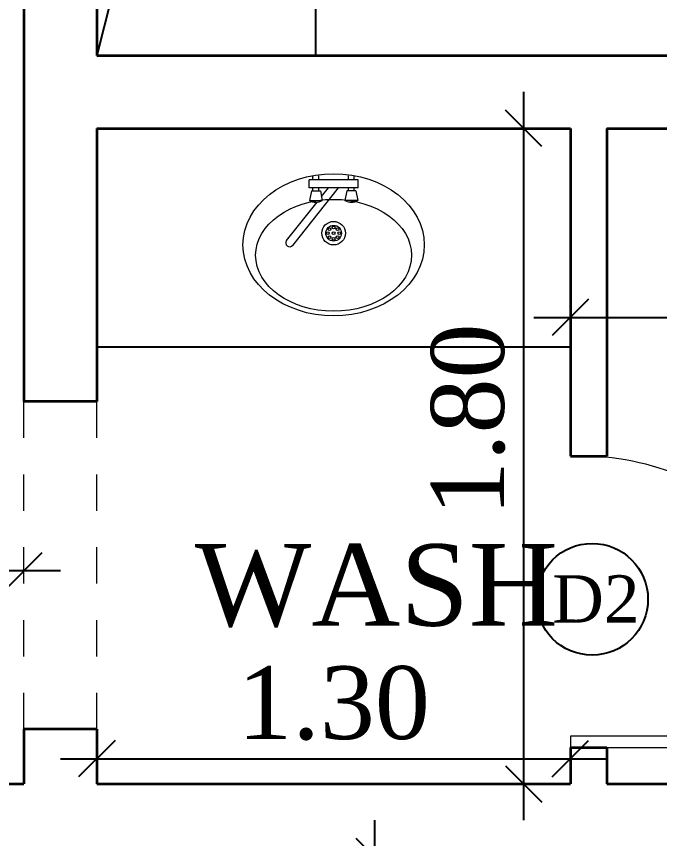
# Model space of a CAD drawing. Header units: metres. Extents: x 503482 to 1007323, y 2781056 to 5562345.
# Drawn here: x 503515.991 to 503517.756, y 2781133.026 to 2781135.284 of the extents above; entities that cross this region are included whole.
import ezdxf

# ---------------------------------------------------------------- set-up
doc = ezdxf.new("R2010")
doc.units = ezdxf.units.M
doc.header["$LTSCALE"] = 10
doc.header["$MEASUREMENT"] = 0
doc.header["$PDMODE"] = 3
doc.linetypes.add('HIDDEN', pattern=[0.375, 0.25, -0.125])
doc.layers.get('0').update_dxf_attribs({"linetype": 'CONTINUOUS'})
doc.layers.get('DEFPOINTS').update_dxf_attribs({"linetype": 'CONTINUOUS'})
for name, color, linetype, lineweight in [('01 wall', 4, 'CONTINUOUS', 35), ('01_WALLS', 7, 'CONTINUOUS', 25), ('TEXT', 254, 'CONTINUOUS', 13), ('WALL', 7, 'CONTINUOUS', 30)]:
    doc.layers.add(name, color=color, linetype=linetype, lineweight=lineweight)
doc.layers.add('FIXTR', color=161, linetype='CONTINUOUS')
doc.layers.add('FUR', color=31, linetype='CONTINUOUS')
doc.styles.add('AREAL', font='times.ttf')
doc.dimstyles.new('bdc-1-100-A', dxfattribs={"dimtxt": 0.2, "dimasz": 0.1, "dimexe": 0, "dimexo": 0, "dimgap": 0.05, "dimtad": 1, "dimzin": 7, "dimdsep": 46, "dimtxsty": 'AREAL', "dimblk": 'OBLIQUE', "dimcen": 0.001, "dimdle": 0.1, "dimse1": 1, "dimse2": 1, "dimclrd": 15, "dimclre": 8, "dimclrt": 3, "dimadec": 0, "dimazin": 0, "dimtfac": 1, "dimtix": 1, "dimtmove": 2, "dimatfit": 3, "dimldrblk": 'OBLIQUE', "dimfxl": 0.1, "dimtolj": 1, "dimtzin": 0, "dimlwe": 5, "dimarcsym": 0})

# ---------------------------------------------------------------- blocks, each defined once
blk = doc.blocks.new('_Oblique')
at = {"color": 0, "linetype": 'ByBlock', "lineweight": -2}
blk.add_line((-0.5, -0.5), (0.5, 0.5), dxfattribs=at)
blk = doc.blocks.new('*D731')
at = {"layer": '01_WALLS', "color": 15, "linetype": 'Continuous', "lineweight": -2, "ltscale": 0.04, "transparency": 16777216}
blk.add_line((503517.3828, 2781135.0765), (503517.3828, 2781133.0765), dxfattribs=at)
at = {"layer": 'DEFPOINTS', "color": 0, "ltscale": 0.04, "transparency": 16777216}
for p in [(503516.8606, 2781134.9765), (503516.8606, 2781133.1765), (503517.3828, 2781133.1765)]:
    blk.add_point(p, dxfattribs=at)
at = {"layer": '01_WALLS', "color": 15, "lineweight": -2, "ltscale": 0.04, "transparency": 16777216, "xscale": 0.1, "yscale": 0.1, "zscale": 0.1}
for p, rotation in [((503517.3828, 2781134.9765), 90), ((503517.3828, 2781133.1765), 270)]:
    blk.add_blockref('_Oblique', p, dxfattribs=dict(at, rotation=rotation))
at = {"layer": '01_WALLS', "color": 3, "lineweight": 5, "ltscale": 0.04, "transparency": 16777216, "insert": (503517.2308, 2781134.1765), "char_height": 0.2, "attachment_point": 5, "rotation": 90, "style": 'AREAL'}
blk.add_mtext('\\A1;1.80', dxfattribs=at)
blk = doc.blocks.new('A$C155168EF')
at = {"layer": '01_WALLS', "color": 1, "linetype": 'Continuous', "lineweight": 0, "ltscale": 24}
blk.add_lwpolyline([(1.42, 34.08), (0, 34.08), (0, 0.04), (1.42, 0.04)], close=True, dxfattribs=at)
blk.add_arc((3.11, 32.91), 32.91, 267.0463, 2.0429, dxfattribs=at)
blk = doc.blocks.new('*D700')
at = {"layer": '01_WALLS', "color": 15, "linetype": 'Continuous', "lineweight": -2, "ltscale": 0.04, "transparency": 16777216}
blk.add_line((503516.1112, 2781133.2456), (503517.6112, 2781133.2456), dxfattribs=at)
at = {"layer": 'DEFPOINTS', "color": 0, "ltscale": 0.04, "transparency": 16777216}
for p in [(503517.5112, 2781133.2456), (503516.2112, 2781133.1765), (503517.5112, 2781133.1765)]:
    blk.add_point(p, dxfattribs=at)
at = {"layer": '01_WALLS', "color": 15, "lineweight": -2, "ltscale": 0.04, "transparency": 16777216, "xscale": 0.1, "yscale": 0.1, "zscale": 0.1, "rotation": 180}
blk.add_blockref('_Oblique', (503516.2112, 2781133.2456), dxfattribs=at)
at = {"layer": '01_WALLS', "color": 15, "lineweight": -2, "ltscale": 0.04, "transparency": 16777216, "xscale": 0.1, "yscale": 0.1, "zscale": 0.1}
blk.add_blockref('_Oblique', (503517.5112, 2781133.2456), dxfattribs=at)
at = {"layer": '01_WALLS', "color": 3, "lineweight": 5, "ltscale": 0.04, "transparency": 16777216, "insert": (503516.8612, 2781133.3976), "char_height": 0.2, "attachment_point": 5, "style": 'AREAL'}
blk.add_mtext('\\A1;1.30', dxfattribs=at)
blk = doc.blocks.new('*D701')
at = {"layer": '01_WALLS', "color": 15, "linetype": 'Continuous', "lineweight": -2, "ltscale": 0.04, "transparency": 16777216}
blk.add_line((503517.4112, 2781134.4574), (503519.2112, 2781134.4574), dxfattribs=at)
at = {"layer": 'DEFPOINTS', "color": 0, "ltscale": 0.04, "transparency": 16777216}
for p in [(503517.5112, 2781135.0879), (503519.1112, 2781134.9765), (503519.1112, 2781134.4574)]:
    blk.add_point(p, dxfattribs=at)
at = {"layer": '01_WALLS', "color": 15, "lineweight": -2, "ltscale": 0.04, "transparency": 16777216, "xscale": 0.1, "yscale": 0.1, "zscale": 0.1, "rotation": 180}
blk.add_blockref('_Oblique', (503517.5112, 2781134.4574), dxfattribs=at)
at = {"layer": '01_WALLS', "color": 15, "lineweight": -2, "ltscale": 0.04, "transparency": 16777216, "xscale": 0.1, "yscale": 0.1, "zscale": 0.1}
blk.add_blockref('_Oblique', (503519.1112, 2781134.4574), dxfattribs=at)
at = {"layer": '01_WALLS', "color": 3, "lineweight": 5, "ltscale": 0.04, "transparency": 16777216, "insert": (503518.3112, 2781134.6094), "char_height": 0.2, "attachment_point": 5, "style": 'AREAL'}
blk.add_mtext('\\A1;1.60', dxfattribs=at)
blk = doc.blocks.new('*D704')
at = {"layer": '01_WALLS', "color": 15, "linetype": 'Continuous', "lineweight": -2, "ltscale": 0.04, "transparency": 16777216}
blk.add_line((503516.9733, 2781133.0765), (503516.9733, 2781126.3765), dxfattribs=at)
at = {"layer": 'DEFPOINTS', "color": 0, "ltscale": 0.04, "transparency": 16777216}
for p in [(503517.4257, 2781132.9765), (503516.9733, 2781126.4765), (503517.2757, 2781126.4765)]:
    blk.add_point(p, dxfattribs=at)
at = {"layer": '01_WALLS', "color": 15, "lineweight": -2, "ltscale": 0.04, "transparency": 16777216, "xscale": 0.1, "yscale": 0.1, "zscale": 0.1}
for p, rotation in [((503516.9733, 2781132.9765), 90), ((503516.9733, 2781126.4765), 270)]:
    blk.add_blockref('_Oblique', p, dxfattribs=dict(at, rotation=rotation))
at = {"layer": '01_WALLS', "color": 3, "lineweight": 5, "ltscale": 0.04, "transparency": 16777216, "insert": (503516.8212, 2781129.7265), "char_height": 0.2, "attachment_point": 5, "rotation": 90, "style": 'AREAL'}
blk.add_mtext('\\A1;6.50', dxfattribs=at)
blk = doc.blocks.new('*D708')
at = {"layer": '01_WALLS', "color": 15, "linetype": 'Continuous', "lineweight": -2, "ltscale": 0.04, "transparency": 16777216}
for p, q in [((503512.3112, 2781133.7616), (503513.6995, 2781133.7616)), ((503516.1112, 2781133.7616), (503514.2938, 2781133.7616))]:
    blk.add_line(p, q, dxfattribs=at)
at = {"layer": 'DEFPOINTS', "color": 0, "ltscale": 0.04, "transparency": 16777216}
for p in [(503516.0112, 2781133.7616), (503512.4112, 2781132.4536), (503516.0112, 2781132.0536)]:
    blk.add_point(p, dxfattribs=at)
at = {"layer": '01_WALLS', "color": 15, "lineweight": -2, "ltscale": 0.04, "transparency": 16777216, "xscale": 0.1, "yscale": 0.1, "zscale": 0.1, "rotation": 180}
blk.add_blockref('_Oblique', (503512.4112, 2781133.7616), dxfattribs=at)
at = {"layer": '01_WALLS', "color": 15, "lineweight": -2, "ltscale": 0.04, "transparency": 16777216, "xscale": 0.1, "yscale": 0.1, "zscale": 0.1}
blk.add_blockref('_Oblique', (503516.0112, 2781133.7616), dxfattribs=at)
at = {"layer": '01_WALLS', "color": 3, "lineweight": 5, "ltscale": 0.04, "transparency": 16777216, "insert": (503513.9966, 2781133.7616), "char_height": 0.2, "attachment_point": 5, "style": 'AREAL'}
blk.add_mtext('\\A1;3.60', dxfattribs=at)
blk = doc.blocks.new('A$C79AD11D3')
at = {"layer": 'FIXTR', "color": 251, "lineweight": 0, "true_color": 0x636466}
for p, q in [((14.679, 7.994), (9.551, 1.563)), ((15.363, 7.449), (11.951, 3.169)), ((7.408, 3.006), (8.851, 3.006)), ((7.627, 1.913), (7.408, 3.006)), ((8.633, 1.913), (8.851, 3.006)), ((11.589, 1.913), (11.37, 3.006)), ((12.813, 3.006), (11.37, 3.006)), ((12.595, 1.913), (12.813, 3.006)), ((7.627, 1.913), (8.633, 1.913)), ((7.801, 1.913), (7.801, 1.563)), ((8.458, 1.913), (8.458, 1.563)), ((11.46, 2.554), (10.67, 1.563)), ((12.595, 1.913), (11.589, 1.913)), ((11.764, 1.913), (11.764, 1.563)), ((12.42, 1.913), (12.42, 1.563)), ((7.364, 1.563), (12.857, 1.563)), ((7.364, 1.563), (7.364, 0.688)), ((12.857, 1.563), (12.857, 0.688)), ((7.364, 0.688), (12.857, 0.688)), ((7.801, 0.688), (7.801, 0.25)), ((8.458, 0.688), (8.458, 0.25)), ((11.764, 0.688), (11.764, 0.25)), ((12.42, 0.688), (12.42, 0.25))]:
    blk.add_line(p, q, dxfattribs=at)
for centre, radius in [((10.111, 6.638), 1.312), ((10.111, 6.638), 0.875), ((10.111, 7.274), 0.156), ((9.474, 6.638), 0.156), ((9.661, 7.088), 0.156), ((10.111, 6.638), 0.156), ((10.56, 7.088), 0.156), ((10.747, 6.638), 0.156), ((9.661, 6.188), 0.156), ((10.111, 6.002), 0.156), ((10.56, 6.188), 0.156)]:
    blk.add_circle(centre, radius, dxfattribs=at)
for centre, radius, start, end in [((15.021, 7.721), 0.437, 321.43644, 141.43644), ((8.13, 1.552), 1.623, 63.60443, 116.39557), ((12.092, 1.552), 1.623, 63.60443, 116.39557)]:
    blk.add_arc(centre, radius, start, end, dxfattribs=at)
for centre, major_axis, ratio in [((10.111, 7.934), (10.111, 0), 0.78474), ((10.111, 9.103), (8.697, 0), 0.717664)]:
    blk.add_ellipse(centre, major_axis=major_axis, ratio=ratio, dxfattribs=at)
blk = doc.blocks.new('IUYIYUIY')
at = {"layer": '01_WALLS', "color": 241, "ltscale": 0.04}
blk.add_circle((503303.1626, 2780995.0931), 0.1533, dxfattribs=at)
at = {"layer": 'TEXT', "color": 63, "lineweight": 25, "style": 'AREAL'}
blk.add_text('D2', height=0.12991, dxfattribs=at).set_placement((503303.053, 2780995.0292))

msp = doc.modelspace()

# ---------------------------------------------------------------- linework, layer by layer
at = {"layer": '01 wall'}
for p, q in [((503516.0112, 2781140.6581), (503516.0112, 2781134.2265)), ((503516.2112, 2781137.5765), (503516.2112, 2781135.1765)), ((503516.2112, 2781135.1765), (503519.8112, 2781135.1765)), ((503516.2112, 2781134.9765), (503516.2112, 2781134.2265)), ((503516.2112, 2781134.9765), (503517.5112, 2781134.9765)), ((503517.5112, 2781134.9765), (503517.5112, 2781134.0765)), ((503517.6112, 2781134.9765), (503519.1112, 2781134.9765)), ((503517.6112, 2781134.9765), (503517.6112, 2781134.0765)), ((503516.2112, 2781134.2265), (503516.0112, 2781134.2265)), ((503517.5112, 2781134.0765), (503517.6112, 2781134.0765)), ((503516.0112, 2781133.3265), (503516.0112, 2781133.1765)), ((503516.2112, 2781133.3265), (503516.0112, 2781133.3265)), ((503516.2112, 2781133.3265), (503516.2112, 2781133.1765)), ((503517.5112, 2781133.2765), (503517.5112, 2781133.1765)), ((503517.5112, 2781133.2765), (503517.6112, 2781133.2765)), ((503517.6112, 2781133.2765), (503517.6112, 2781133.1765)), ((503515.5588, 2781133.1765), (503516.0112, 2781133.1765)), ((503516.2112, 2781133.1765), (503517.5112, 2781133.1765)), ((503517.6112, 2781133.1765), (503519.1112, 2781133.1765))]:
    msp.add_line(p, q, dxfattribs=at)
at = {"layer": '01_WALLS', "color": 2, "linetype": 'HIDDEN', "lineweight": 0, "ltscale": 0.04}
for p, q in [((503516.0112, 2781133.3265), (503516.0112, 2781134.2265)), ((503516.2112, 2781133.3265), (503516.2112, 2781134.2265))]:
    msp.add_line(p, q, dxfattribs=at)
at = {"layer": 'FUR'}
for p, q in [((503516.8112, 2781137.5765), (503516.2112, 2781135.1765)), ((503516.8112, 2781137.5765), (503516.8112, 2781135.1765)), ((503516.2112, 2781134.3765), (503517.5112, 2781134.3765))]:
    msp.add_line(p, q, dxfattribs=at)

# ---------------------------------------------------------------- block references
at = {"layer": '01_WALLS', "color": 3}
msp.add_blockref('IUYIYUIY', (214.4082, 138.5904), dxfattribs=at)
at = {"layer": 'FIXTR', "ltscale": 24, "xscale": 0.0246062912813849, "yscale": 0.0246062912813849, "zscale": 0.0246062912813849, "rotation": 179.9999999999999}
msp.add_blockref('A$C79AD11D3', (503517.11, 2781134.8521), dxfattribs=at)
at = {"layer": 'WALL', "color": 4, "ltscale": 20, "xscale": 0.02222218792340378, "yscale": 0.02222218792340378, "zscale": 0.02222218792340378, "rotation": 90.00247937555322}
msp.add_blockref('A$C155168EF', (503518.2685, 2781133.2765), dxfattribs=at)

# ---------------------------------------------------------------- texts
at = {"layer": 'TEXT', "color": 1, "lineweight": 25, "style": 'AREAL'}
msp.add_text('WASH', height=0.224, dxfattribs=at).set_placement((503516.4808, 2781133.611))

# ---------------------------------------------------------------- dimensions: what is measured, and where the dimension line sits
at = {"layer": '01_WALLS', "lineweight": 5, "ltscale": 0.04}
dim = msp.add_linear_dim(base=(503517.3828, 2781133.1765), p1=(503516.8606, 2781134.9765), p2=(503516.8606, 2781133.1765), angle=90, dimstyle='bdc-1-100-A', override={"dimfxl": 0.125, "dimfxlon": 1, "dimarcsym": 1}, dxfattribs=at)
dim.commit()
dim.dimension.update_dxf_attribs({"geometry": '*D731', "text_midpoint": (503517.2308, 2781134.1765), "dimtype": 160})
for base, p1, p2, picture, middle in [((503519.1112, 2781134.4574), (503517.5112, 2781135.0879), (503519.1112, 2781134.9765), '*D701', (503518.3112, 2781134.6094)), ((503517.5112, 2781133.2456), (503516.2112, 2781133.1765), (503517.5112, 2781133.1765), '*D700', (503516.8612, 2781133.3976))]:
    dim = msp.add_linear_dim(base=base, p1=p1, p2=p2, dimstyle='bdc-1-100-A', override={"dimfxl": 0.125, "dimfxlon": 1, "dimarcsym": 1}, dxfattribs=at)
    dim.commit()
    dim.dimension.update_dxf_attribs({"geometry": picture, "text_midpoint": middle})
dim = msp.add_linear_dim(base=(503516.0112, 2781133.7616), p1=(503512.4112, 2781132.4536), p2=(503516.0112, 2781132.0536), dimstyle='bdc-1-100-A', override={"dimfxl": 0.125, "dimfxlon": 1, "dimarcsym": 1}, dxfattribs=at)
dim.commit()
dim.dimension.update_dxf_attribs({"geometry": '*D708', "text_midpoint": (503513.9966, 2781133.7616), "dimtype": 160})
dim = msp.add_linear_dim(base=(503516.9733, 2781126.4765), p1=(503517.4257, 2781132.9765), p2=(503517.2757, 2781126.4765), angle=90, dimstyle='bdc-1-100-A', override={"dimfxl": 0.125, "dimfxlon": 1, "dimarcsym": 1}, dxfattribs=at)
dim.commit()
dim.dimension.update_dxf_attribs({"geometry": '*D704', "text_midpoint": (503516.8212, 2781129.7265)})

doc.saveas('drawing.dxf')
